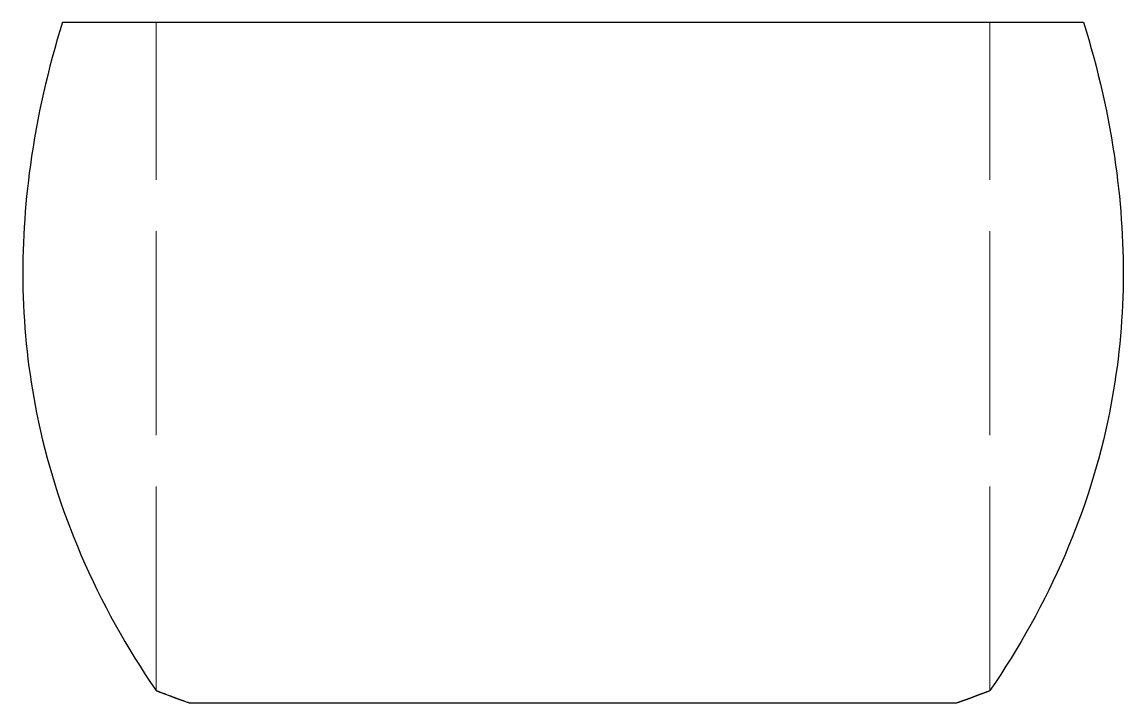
# Model space of a CAD drawing. Header units: millimetres. Extents: x -32.4 to 32.4, y -33 to 7.
import ezdxf

# ---------------------------------------------------------------- set-up
doc = ezdxf.new("R2010")
doc.units = ezdxf.units.MM
doc.linetypes.add('ACAD_ISO02W100', pattern=[15, 12, -3])
doc.layers.add('HIDDEN', color=7, linetype='ACAD_ISO02W100', lineweight=13)
doc.layers.add('VISIBLE', color=7, linetype='Continuous', lineweight=25)

msp = doc.modelspace()

# ---------------------------------------------------------------- linework, layer by layer
at = {"layer": 'HIDDEN'}
for p, q in [((-24.5, -32.278), (-24.5, 7)), ((24.5, -32.278), (24.5, 7))]:
    msp.add_line(p, q, dxfattribs=at)
for points, knots in [([(0, 7), (-3.927, 7), (-7.853, 7), (-11.481, 7), (-15.11, 7), (-18.438, 7), (-21.213, 7), (-23.992, 7), (-26.215, 7), (-27.716, 7), (-29.221, 7), (-30.002, 7), (-30, 7)], [0, 0, 0, 0, 0.0625, 0.0625, 0.0625, 0.125, 0.125, 0.125, 0.1875, 0.1875, 0.1875, 0.25, 0.25, 0.25, 0.25]), ([(30, 7), (30.002, 7), (29.221, 7), (27.716, 7), (26.215, 7), (23.992, 7), (21.213, 7), (18.438, 7), (15.11, 7), (11.481, 7), (7.853, 7), (3.927, 7), (0, 7)], [0, 0, 0, 0, 0.25, 0.25, 0.25, 0.5, 0.5, 0.5, 0.75, 0.75, 0.75, 1, 1, 1, 1]), ([(0, -33), (-4.892, -33), (-9.771, -33), (-13.772, -33), (-15.774, -33), (-17.56, -33), (-19.047, -33), (-20.535, -33), (-21.723, -33), (-22.558, -33)], [0, 0, 0, 0, 0.0972707, 0.0972707, 0.0972707, 0.145906, 0.145906, 0.145906, 0.1945414, 0.1945414, 0.1945414, 0.1945414]), ([(22.558, -33), (21.723, -33), (20.535, -33), (19.047, -33), (17.56, -33), (15.774, -33), (13.772, -33), (9.771, -33), (4.892, -33), (0, -33)], [0, 0, 0, 0, 0.25, 0.25, 0.25, 0.5, 0.5, 0.5, 1, 1, 1, 1])]:
    msp.add_open_spline(points, degree=3, knots=knots, dxfattribs=at)
for points, degree in [([(24.5, 7), (23.886, 7), (22.074, 7), (19.155, 7), (15.276, 7), (10.63, 7), (5.452, 7), (0, 7), (-5.452, 7), (-10.63, 7), (-15.276, 7), (-19.155, 7), (-22.074, 7), (-23.886, 7), (-24.5, 7)], 1), ([(-24.5, 7), (-23.886, 7), (-22.074, 7), (-19.155, 7), (-15.276, 7), (-10.63, 7), (-5.452, 7), (0, 7), (5.452, 7), (10.63, 7), (15.276, 7), (19.155, 7), (22.074, 7), (23.886, 7), (24.5, 7)], 1), ([(-23.672, -32.593), (-23.808, -32.542), (-23.922, -32.499)], 2), ([(22.558, -33), (20.653, -33), (18.173, -33), (15.186, -33), (11.776, -33), (8.038, -33), (4.076, -33), (0, -33), (-4.076, -33), (-8.038, -33), (-11.776, -33), (-15.186, -33), (-18.173, -33), (-20.653, -33), (-22.558, -33)], 1), ([(-22.558, -33), (-20.653, -33), (-18.173, -33), (-15.186, -33), (-11.776, -33), (-8.038, -33), (-4.076, -33), (0, -33), (4.076, -33), (8.038, -33), (11.776, -33), (15.186, -33), (18.173, -33), (20.653, -33), (22.558, -33)], 1)]:
    msp.add_open_spline(points, degree=degree, dxfattribs=at)
at = {"layer": 'VISIBLE'}
for points, knots in [([(-30, 7), (-30.844, 4.251), (-31.491, 1.439), (-31.885, -1.41), (-32.221, -3.825), (-32.373, -6.267), (-32.317, -8.705), (-32.262, -11.141), (-31.997, -13.572), (-31.517, -15.961), (-30.945, -18.822), (-30.062, -21.619), (-28.909, -24.298), (-27.707, -27.095), (-26.213, -29.763), (-24.5, -32.278)], [0, 0, 0, 0, 0.20973, 0.20973, 0.20973, 0.387588, 0.387588, 0.387588, 0.565276, 0.565276, 0.565276, 0.778021, 0.778021, 0.778021, 1, 1, 1, 1]), ([(-30, 7), (-30.002, 7), (-29.221, 7), (-27.716, 7), (-26.215, 7), (-23.992, 7), (-21.213, 7), (-18.438, 7), (-15.11, 7), (-11.481, 7), (-7.853, 7), (-3.927, 7), (0, 7), (3.927, 7), (7.853, 7), (11.481, 7), (15.11, 7), (18.438, 7), (21.213, 7), (23.992, 7), (26.215, 7), (27.716, 7), (29.221, 7), (30.002, 7), (30, 7)], [0, 0, 0, 0, 0.125, 0.125, 0.125, 0.25, 0.25, 0.25, 0.375, 0.375, 0.375, 0.5, 0.5, 0.5, 0.625, 0.625, 0.625, 0.75, 0.75, 0.75, 0.875, 0.875, 0.875, 1, 1, 1, 1]), ([(30, 7), (30.844, 4.251), (31.491, 1.439), (31.885, -1.41), (32.221, -3.825), (32.373, -6.267), (32.317, -8.705), (32.262, -11.141), (31.997, -13.572), (31.517, -15.961), (30.945, -18.822), (30.062, -21.619), (28.909, -24.298), (27.707, -27.095), (26.213, -29.763), (24.5, -32.278)], [0, 0, 0, 0, 0.20973, 0.20973, 0.20973, 0.387588, 0.387588, 0.387588, 0.565276, 0.565276, 0.565276, 0.778021, 0.778021, 0.778021, 1, 1, 1, 1]), ([(-22.558, -33), (-21.723, -33), (-20.535, -33), (-19.047, -33), (-17.56, -33), (-15.774, -33), (-13.772, -33), (-9.771, -33), (-4.892, -33), (0, -33), (4.892, -33), (9.771, -33), (13.772, -33), (15.774, -33), (17.56, -33), (19.047, -33), (20.535, -33), (21.723, -33), (22.558, -33)], [0, 0, 0, 0, 0.125, 0.125, 0.125, 0.25, 0.25, 0.25, 0.5, 0.5, 0.5, 0.75, 0.75, 0.75, 0.875, 0.875, 0.875, 1, 1, 1, 1])]:
    msp.add_open_spline(points, degree=3, knots=knots, dxfattribs=at)
for points, degree in [([(-24.5, -32.278), (-24.503, -32.275), (-23.822, -32.547), (-22.558, -33)], 3), ([(-23.922, -32.499), (-24.498, -32.28), (-24.5, -32.278)], 2), ([(24.5, -32.278), (24.503, -32.275), (23.822, -32.547), (22.558, -33)], 3), ([(22.558, -33), (23.822, -32.547), (24.503, -32.275), (24.5, -32.278)], 3), ([(-22.558, -33), (-23.226, -32.761), (-23.672, -32.593)], 2)]:
    msp.add_open_spline(points, degree=degree, dxfattribs=at)

doc.saveas('drawing.dxf')
